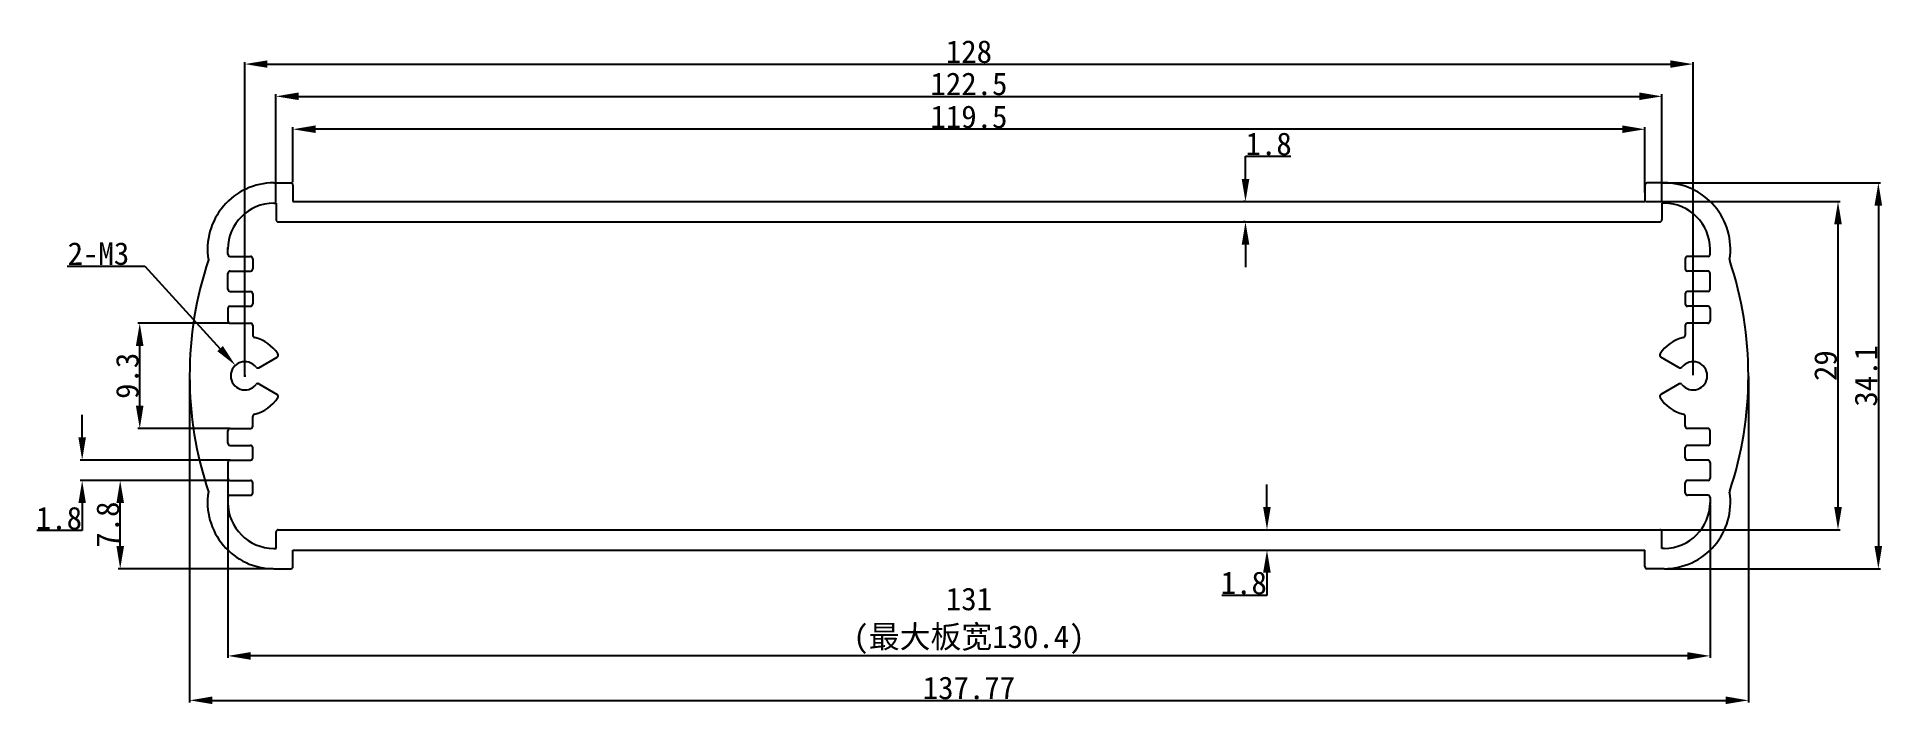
# Model space of a CAD drawing. Header units: inches. Extents: x 181 to 344, y 48 to 107.
import ezdxf

# ---------------------------------------------------------------- set-up
doc = ezdxf.new("R2010")
doc.units = ezdxf.units.IN
doc.header["$MEASUREMENT"] = 0
doc.header["$PDMODE"] = 3
for name, color, linetype, lineweight in [('1', 30, 'Continuous', 13), ('标注线', 7, 'Continuous', 13), ('粗实线', 7, 'Continuous', 25)]:
    doc.layers.add(name, color=color, linetype=linetype, lineweight=lineweight)
doc.styles.get("Standard").update_dxf_attribs({"font": 'simhei.ttf'})
doc.dimstyles.new('副本 Standard', dxfattribs={"dimtxt": 2, "dimasz": 2, "dimexe": 0.18, "dimexo": 0.0625, "dimgap": 0.09, "dimtad": 1, "dimtoh": 1, "dimdec": 4, "dimdsep": 46, "dimtxsty": 'Standard', "dimcen": 0.09, "dimadec": 0, "dimazin": 0, "dimtfac": 1, "dimtdec": 4, "dimtofl": 0, "dimtmove": 0, "dimatfit": 3, "dimfxl": 1, "dimtolj": 1, "dimtzin": 0, "dimarcsym": 0})

# ---------------------------------------------------------------- blocks, each defined once
blk = doc.blocks.new('*D1')
at = {"layer": 'Defpoints', "color": 0, "transparency": 16777216}
for p in [(198.28, 77.83), (199.96, 75.98)]:
    blk.add_point(p, dxfattribs=at)
at = {"layer": '标注线', "color": 0, "lineweight": -2, "transparency": 16777216}
for p, q in [((183.42, 86.6), (190.27, 86.6)), ((190.27, 86.6), (196.93, 79.3)), ((199.03, 76.9), (199.21, 76.9)), ((199.12, 76.81), (199.12, 76.99))]:
    blk.add_line(p, q, dxfattribs=at)
at = {"layer": '标注线', "color": 0, "transparency": 16777216}
blk.add_solid([(197.18, 79.53), (196.69, 79.08), (198.28, 77.83)], dxfattribs=at)
at = {"layer": '标注线', "color": 0, "transparency": 16777216, "insert": (186.18, 87.69), "char_height": 2, "attachment_point": 5}
blk.add_mtext('\\A1;2-M3', dxfattribs=at)
blk = doc.blocks.new('*D2')
at = {"layer": 'Defpoints', "color": 0, "transparency": 16777216}
for p in [(194.24, 76.9), (332.01, 76.9), (332.01, 48.22)]:
    blk.add_point(p, dxfattribs=at)
at = {"layer": '标注线', "color": 0, "lineweight": -2, "transparency": 16777216}
for p, q in [((194.24, 76.84), (194.24, 48.04)), ((332.01, 76.84), (332.01, 48.04)), ((196.24, 48.22), (330.01, 48.22))]:
    blk.add_line(p, q, dxfattribs=at)
at = {"layer": '标注线', "color": 0, "transparency": 16777216}
for points in [[(196.24, 48.56), (196.24, 47.89), (194.24, 48.22)], [(330.01, 48.56), (330.01, 47.89), (332.01, 48.22)]]:
    blk.add_solid(points, dxfattribs=at)
at = {"layer": '标注线', "color": 0, "transparency": 16777216, "insert": (263.12, 49.31), "char_height": 2, "attachment_point": 5}
blk.add_mtext('\\A1;137.77', dxfattribs=at)
blk = doc.blocks.new('*D3')
at = {"layer": '1', "color": 0, "lineweight": -2, "transparency": 16777216}
for p, q in [((197.62, 67.79), (197.62, 51.97)), ((328.62, 65.5), (328.62, 51.97)), ((326.62, 52.15), (199.62, 52.15))]:
    blk.add_line(p, q, dxfattribs=at)
at = {"layer": '1', "color": 0, "transparency": 16777216}
for points in [[(199.62, 52.48), (199.62, 51.81), (197.62, 52.15)], [(326.62, 52.48), (326.62, 51.81), (328.62, 52.15)]]:
    blk.add_solid(points, dxfattribs=at)
at = {"layer": 'Defpoints', "color": 0, "transparency": 16777216}
for p in [(197.62, 67.85), (328.62, 65.56), (197.62, 52.15)]:
    blk.add_point(p, dxfattribs=at)
at = {"layer": '1', "color": 0, "transparency": 16777216, "insert": (263.12, 55.25), "char_height": 2, "attachment_point": 5}
blk.add_mtext('\\A1;131\\P(最大板宽130.4)', dxfattribs=at)
blk = doc.blocks.new('*D4')
at = {"layer": 'Defpoints', "color": 0, "transparency": 16777216}
for p in [(188.1, 67.65), (197.62, 67.65), (201.68, 59.85)]:
    blk.add_point(p, dxfattribs=at)
at = {"layer": '标注线', "color": 0, "lineweight": -2, "transparency": 16777216}
for p, q in [((197.56, 67.65), (187.92, 67.65)), ((188.1, 61.85), (188.1, 65.65)), ((201.62, 59.85), (187.92, 59.85))]:
    blk.add_line(p, q, dxfattribs=at)
at = {"layer": '标注线', "color": 0, "transparency": 16777216}
for points in [[(187.77, 65.65), (188.44, 65.65), (188.1, 67.65)], [(187.77, 61.85), (188.44, 61.85), (188.1, 59.85)]]:
    blk.add_solid(points, dxfattribs=at)
at = {"layer": '标注线', "color": 0, "transparency": 16777216, "insert": (187.01, 63.75), "char_height": 2, "attachment_point": 5, "rotation": 90}
blk.add_mtext('\\A1;7.8', dxfattribs=at)
blk = doc.blocks.new('*D5')
at = {"layer": 'Defpoints', "color": 0, "transparency": 16777216}
for p in [(184.74, 69.45), (197.82, 69.45), (197.82, 67.65)]:
    blk.add_point(p, dxfattribs=at)
at = {"layer": '标注线', "color": 0, "lineweight": -2, "transparency": 16777216}
for p, q in [((184.74, 71.45), (184.74, 73.45)), ((197.76, 69.45), (184.56, 69.45)), ((197.76, 67.65), (184.56, 67.65)), ((184.74, 65.65), (184.74, 63.22)), ((184.74, 63.22), (180.74, 63.22))]:
    blk.add_line(p, q, dxfattribs=at)
at = {"layer": '标注线', "color": 0, "transparency": 16777216}
for points in [[(184.41, 71.45), (185.07, 71.45), (184.74, 69.45)], [(184.41, 65.65), (185.07, 65.65), (184.74, 67.65)]]:
    blk.add_solid(points, dxfattribs=at)
at = {"layer": '标注线', "color": 0, "transparency": 16777216, "insert": (182.69, 64.31), "char_height": 2, "attachment_point": 5}
blk.add_mtext('\\A1;1.8', dxfattribs=at)
blk = doc.blocks.new('*D6')
at = {"layer": 'Defpoints', "color": 0, "transparency": 16777216}
for p in [(327.12, 104.45), (199.12, 76.9), (327.12, 76.9)]:
    blk.add_point(p, dxfattribs=at)
at = {"layer": '标注线', "color": 0, "lineweight": -2, "transparency": 16777216}
for p, q in [((199.12, 76.96), (199.12, 104.63)), ((201.12, 104.45), (325.12, 104.45)), ((327.12, 76.96), (327.12, 104.63))]:
    blk.add_line(p, q, dxfattribs=at)
at = {"layer": '标注线', "color": 0, "transparency": 16777216}
for points in [[(201.12, 104.78), (201.12, 104.12), (199.12, 104.45)], [(325.12, 104.78), (325.12, 104.12), (327.12, 104.45)]]:
    blk.add_solid(points, dxfattribs=at)
at = {"layer": '标注线', "color": 0, "transparency": 16777216, "insert": (263.12, 105.54), "char_height": 2, "attachment_point": 5}
blk.add_mtext('\\A1;128', dxfattribs=at)
blk = doc.blocks.new('*D7')
at = {"layer": 'Defpoints', "color": 0, "transparency": 16777216}
for p in [(324.37, 93.95), (324.56, 59.85), (343.5, 59.85)]:
    blk.add_point(p, dxfattribs=at)
at = {"layer": '标注线', "color": 0, "lineweight": -2, "transparency": 16777216}
for p, q in [((324.43, 93.95), (343.68, 93.95)), ((343.5, 91.95), (343.5, 61.85)), ((324.62, 59.85), (343.68, 59.85))]:
    blk.add_line(p, q, dxfattribs=at)
at = {"layer": '标注线', "color": 0, "transparency": 16777216}
for points in [[(343.16, 91.95), (343.83, 91.95), (343.5, 93.95)], [(343.16, 61.85), (343.83, 61.85), (343.5, 59.85)]]:
    blk.add_solid(points, dxfattribs=at)
at = {"layer": '标注线', "color": 0, "transparency": 16777216, "insert": (342.41, 76.9), "char_height": 2, "attachment_point": 5, "rotation": 90}
blk.add_mtext('\\A1;34.1', dxfattribs=at)
blk = doc.blocks.new('*D8')
at = {"layer": 'Defpoints', "color": 0, "transparency": 16777216}
for p in [(322.87, 92.3), (322.87, 63.3), (339.93, 63.3)]:
    blk.add_point(p, dxfattribs=at)
at = {"layer": '标注线', "color": 0, "lineweight": -2, "transparency": 16777216}
for p, q in [((322.93, 92.3), (340.11, 92.3)), ((339.93, 90.3), (339.93, 65.3)), ((322.93, 63.3), (340.11, 63.3))]:
    blk.add_line(p, q, dxfattribs=at)
at = {"layer": '标注线', "color": 0, "transparency": 16777216}
for points in [[(339.6, 90.3), (340.27, 90.3), (339.93, 92.3)], [(339.6, 65.3), (340.27, 65.3), (339.93, 63.3)]]:
    blk.add_solid(points, dxfattribs=at)
at = {"layer": '标注线', "color": 0, "transparency": 16777216, "insert": (338.84, 77.8), "char_height": 2, "attachment_point": 5, "rotation": 90}
blk.add_mtext('\\A1;29', dxfattribs=at)
blk = doc.blocks.new('*D10')
at = {"layer": 'Defpoints', "color": 0, "transparency": 16777216}
for p in [(324.37, 101.6), (201.87, 92.15), (324.37, 92.15)]:
    blk.add_point(p, dxfattribs=at)
at = {"layer": '标注线', "color": 0, "lineweight": -2, "transparency": 16777216}
for p, q in [((201.87, 92.21), (201.87, 101.78)), ((203.87, 101.6), (322.37, 101.6)), ((324.37, 92.21), (324.37, 101.78))]:
    blk.add_line(p, q, dxfattribs=at)
at = {"layer": '标注线', "color": 0, "transparency": 16777216}
for points in [[(203.87, 101.94), (203.87, 101.27), (201.87, 101.6)], [(322.37, 101.94), (322.37, 101.27), (324.37, 101.6)]]:
    blk.add_solid(points, dxfattribs=at)
at = {"layer": '标注线', "color": 0, "transparency": 16777216, "insert": (263.12, 102.69), "char_height": 2, "attachment_point": 5}
blk.add_mtext('\\A1;122.5', dxfattribs=at)
blk = doc.blocks.new('*D11')
at = {"layer": 'Defpoints', "color": 0, "transparency": 16777216}
for p in [(203.37, 98.69), (203.37, 93.95), (322.87, 93.03)]:
    blk.add_point(p, dxfattribs=at)
at = {"layer": '标注线', "color": 0, "lineweight": -2, "transparency": 16777216}
for p, q in [((203.37, 94.01), (203.37, 98.87)), ((320.87, 98.69), (205.37, 98.69)), ((322.87, 93.09), (322.87, 98.87))]:
    blk.add_line(p, q, dxfattribs=at)
at = {"layer": '标注线', "color": 0, "transparency": 16777216}
for points in [[(205.37, 99.03), (205.37, 98.36), (203.37, 98.69)], [(320.87, 99.03), (320.87, 98.36), (322.87, 98.69)]]:
    blk.add_solid(points, dxfattribs=at)
at = {"layer": '标注线', "color": 0, "transparency": 16777216, "insert": (263.12, 99.78), "char_height": 2, "attachment_point": 5}
blk.add_mtext('\\A1;119.5', dxfattribs=at)
blk = doc.blocks.new('*D12')
at = {"layer": 'Defpoints', "color": 0, "transparency": 16777216}
for p in [(280.19, 63.3), (280.19, 61.5), (289.46, 61.5)]:
    blk.add_point(p, dxfattribs=at)
at = {"layer": '标注线', "color": 0, "lineweight": -2, "transparency": 16777216}
for p, q in [((289.46, 65.3), (289.46, 67.3)), ((280.25, 63.3), (289.64, 63.3)), ((280.25, 61.5), (289.64, 61.5)), ((289.46, 59.5), (289.46, 57.5)), ((289.46, 57.5), (285.46, 57.5))]:
    blk.add_line(p, q, dxfattribs=at)
at = {"layer": '标注线', "color": 0, "transparency": 16777216}
for points in [[(289.12, 65.3), (289.79, 65.3), (289.46, 63.3)], [(289.12, 59.5), (289.79, 59.5), (289.46, 61.5)]]:
    blk.add_solid(points, dxfattribs=at)
at = {"layer": '标注线', "color": 0, "transparency": 16777216, "insert": (287.41, 58.59), "char_height": 2, "attachment_point": 5}
blk.add_mtext('\\A1;1.8', dxfattribs=at)
blk = doc.blocks.new('*D13')
at = {"layer": 'Defpoints', "color": 0, "transparency": 16777216}
for p in [(287.56, 92.3), (287.61, 92.3), (287.61, 90.5)]:
    blk.add_point(p, dxfattribs=at)
at = {"layer": '标注线', "color": 0, "lineweight": -2, "transparency": 16777216}
for p, q in [((287.56, 94.3), (287.56, 96.3)), ((287.56, 96.3), (291.56, 96.3)), ((287.54, 92.3), (287.38, 92.3)), ((287.54, 90.5), (287.38, 90.5)), ((287.56, 88.5), (287.56, 86.5))]:
    blk.add_line(p, q, dxfattribs=at)
at = {"layer": '标注线', "color": 0, "transparency": 16777216}
for points in [[(287.23, 94.3), (287.9, 94.3), (287.56, 92.3)], [(287.23, 88.5), (287.9, 88.5), (287.56, 90.5)]]:
    blk.add_solid(points, dxfattribs=at)
at = {"layer": '标注线', "color": 0, "transparency": 16777216, "insert": (289.61, 97.39), "char_height": 2, "attachment_point": 5}
blk.add_mtext('\\A1;1.8', dxfattribs=at)
blk = doc.blocks.new('*D14')
at = {"layer": 'Defpoints', "color": 0, "transparency": 16777216}
for p in [(189.83, 81.55), (197.82, 81.55), (197.82, 72.25)]:
    blk.add_point(p, dxfattribs=at)
at = {"layer": '标注线', "color": 0, "lineweight": -2, "transparency": 16777216}
for p, q in [((197.76, 81.55), (189.65, 81.55)), ((189.83, 74.25), (189.83, 79.55)), ((197.76, 72.25), (189.65, 72.25))]:
    blk.add_line(p, q, dxfattribs=at)
at = {"layer": '标注线', "color": 0, "transparency": 16777216}
for points in [[(189.49, 79.55), (190.16, 79.55), (189.83, 81.55)], [(189.49, 74.25), (190.16, 74.25), (189.83, 72.25)]]:
    blk.add_solid(points, dxfattribs=at)
at = {"layer": '标注线', "color": 0, "transparency": 16777216, "insert": (188.74, 76.9), "char_height": 2, "attachment_point": 5, "rotation": 90}
blk.add_mtext('\\A1;9.3', dxfattribs=at)

msp = doc.modelspace()

# ---------------------------------------------------------------- linework, layer by layer
at = {"layer": '粗实线'}
for p, q in [((201.682491, 93.951633), (203.172491, 93.951633)), ((203.372491, 93.751633), (203.372491, 92.301633)), ((322.872491, 93.751633), (322.872491, 92.301633)), ((324.562491, 93.951633), (323.072491, 93.951633)), ((201.682491, 92.151633), (201.872491, 92.151633)), ((201.872491, 92.151633), (201.872491, 90.701633)), ((203.372491, 92.301633), (322.872491, 92.301633)), ((324.372491, 92.151633), (324.372491, 90.701633)), ((324.562491, 92.151633), (324.372491, 92.151633)), ((202.072491, 90.501633), (324.172491, 90.501633)), ((197.622491, 87.651633), (197.622491, 88.241633)), ((328.622491, 87.651633), (328.622491, 88.241633)), ((197.822491, 87.451633), (199.622491, 87.451633)), ((199.822491, 87.251633), (199.822491, 86.351633)), ((326.422491, 87.251633), (326.422491, 86.351633)), ((328.422491, 87.451633), (326.622491, 87.451633)), ((197.622491, 84.551633), (197.622491, 85.951633)), ((197.822491, 86.151633), (199.622491, 86.151633)), ((328.422491, 86.151633), (326.622491, 86.151633)), ((328.622491, 84.551633), (328.622491, 85.951633)), ((197.822491, 84.351633), (199.622491, 84.351633)), ((199.822491, 84.151633), (199.822491, 83.251633)), ((326.422491, 84.151633), (326.422491, 83.251633)), ((328.422491, 84.351633), (326.622491, 84.351633)), ((197.622491, 82.851633), (197.622491, 81.751633)), ((197.822491, 83.051633), (199.622491, 83.051633)), ((197.822491, 81.551633), (199.622491, 81.551633)), ((328.422491, 83.051633), (326.622491, 83.051633)), ((328.422491, 81.551633), (326.622491, 81.551633)), ((328.622491, 82.851633), (328.622491, 81.751633)), ((199.822491, 81.351633), (199.822491, 80.490504)), ((326.422491, 81.351633), (326.422491, 80.490504)), ((200.366225, 77.619703), (201.975121, 78.5486)), ((325.878756, 77.619703), (324.26986, 78.5486)), ((200.366225, 76.183562), (201.975121, 75.254666)), ((325.878756, 76.183562), (324.26986, 75.254666)), ((197.622491, 70.951633), (197.622491, 72.051633)), ((197.822491, 72.251633), (199.622491, 72.251633)), ((199.822491, 72.451633), (199.822491, 73.312761)), ((326.422491, 72.451633), (326.422491, 73.312761)), ((328.422491, 72.251633), (326.622491, 72.251633)), ((328.622491, 70.951633), (328.622491, 72.051633)), ((197.822491, 70.751633), (199.622491, 70.751633)), ((199.822491, 69.651633), (199.822491, 70.551633)), ((326.422491, 69.651633), (326.422491, 70.551633)), ((328.422491, 70.751633), (326.622491, 70.751633)), ((197.622491, 69.251633), (197.622491, 67.851633)), ((197.822491, 69.451633), (199.622491, 69.451633)), ((328.422491, 69.451633), (326.622491, 69.451633)), ((328.622491, 69.251633), (328.622491, 67.851633)), ((197.822491, 67.651633), (199.622491, 67.651633)), ((199.822491, 66.551633), (199.822491, 67.451633)), ((326.422491, 66.551633), (326.422491, 67.451633)), ((328.422491, 67.651633), (326.622491, 67.651633)), ((197.622491, 66.151633), (197.622491, 65.561633)), ((197.822491, 66.351633), (199.622491, 66.351633)), ((328.422491, 66.351633), (326.622491, 66.351633)), ((328.622491, 66.151633), (328.622491, 65.561633)), ((201.872491, 61.651633), (201.872491, 63.101633)), ((202.072491, 63.301633), (324.172491, 63.301633)), ((324.372491, 61.651633), (324.372491, 63.101633)), ((201.682491, 61.651633), (201.872491, 61.651633)), ((203.372491, 61.501633), (322.872491, 61.501633)), ((203.372491, 60.051633), (203.372491, 61.501633)), ((322.872491, 60.051633), (322.872491, 61.501633)), ((324.562491, 61.651633), (324.372491, 61.651633)), ((201.682491, 59.851633), (203.172491, 59.851633)), ((324.562491, 59.851633), (323.072491, 59.851633))]:
    msp.add_line(p, q, dxfattribs=at)
for centre, radius, start, end in [((201.682491, 88.091633), 5.86, 90, 189.23066913), ((203.172491, 93.751633), 0.2, 0, 90), ((323.072491, 93.751633), 0.2, 90, 180), ((324.562491, 88.091633), 5.86, 351.23738363, 90), ((201.682491, 88.091633), 4.06, 90, 180), ((324.562491, 88.091633), 4.06, 0, 90), ((202.072491, 90.701633), 0.2, 180, 270), ((324.172491, 90.701633), 0.2, 270, 0), ((226.696424, 76.901633), 32.458934, 161.59187246, 198.40812754), ((197.822491, 87.651633), 0.2, 180, 270), ((199.622491, 87.251633), 0.2, 0, 90), ((326.622491, 87.251633), 0.2, 90, 180), ((328.422491, 87.651633), 0.2, 270, 0), ((330.551758, 87.168446), 0.2, 171.23738363, 198.32246112), ((299.548557, 76.901633), 32.458934, 341.67753888, 18.32246112), ((197.822491, 85.951633), 0.2, 90, 180), ((199.622491, 86.351633), 0.2, 270, 0), ((326.622491, 86.351633), 0.2, 180, 270), ((328.422491, 85.951633), 0.2, 0, 90), ((197.822491, 84.551633), 0.2, 180, 270), ((199.622491, 84.151633), 0.2, 0, 90), ((199.622491, 83.251633), 0.2, 270, 0), ((326.622491, 84.151633), 0.2, 90, 180), ((326.622491, 83.251633), 0.2, 180, 270), ((328.422491, 84.551633), 0.2, 270, 0), ((197.822491, 82.851633), 0.2, 90, 180), ((197.822491, 81.751633), 0.2, 180, 270), ((199.622491, 81.351633), 0.2, 0, 90), ((326.622491, 81.351633), 0.2, 90, 180), ((328.422491, 82.851633), 0.2, 0, 90), ((328.422491, 81.751633), 0.2, 270, 0), ((200.022491, 80.490504), 0.2, 180, 255.9219614), ((199.122491, 76.901633), 3.5, 33.47460079, 75.9219614), ((327.122491, 76.901633), 3.5, 104.0780386, 146.52539921), ((326.222491, 80.490504), 0.2, 284.0780386, 0), ((201.875121, 78.721805), 0.2, 300, 33.47460079), ((324.36986, 78.721805), 0.2, 146.52539921, 240), ((199.122491, 76.901633), 1.25, 37.92814177, 322.07185823), ((200.266225, 77.792908), 0.2, 217.92814177, 300), ((325.978756, 77.792908), 0.2, 240, 322.07185823), ((327.122491, 76.901633), 1.25, 217.92814177, 142.07185823), ((200.266225, 76.010357), 0.2, 60, 142.07185823), ((201.875121, 75.081461), 0.2, 326.52539921, 60), ((324.36986, 75.081461), 0.2, 120, 213.47460079), ((325.978756, 76.010357), 0.2, 37.92814177, 120), ((200.022491, 73.312761), 0.2, 104.0780386, 180), ((199.122491, 76.901633), 3.5, 284.0780386, 326.52539921), ((327.122491, 76.901633), 3.5, 213.47460079, 255.9219614), ((326.222491, 73.312761), 0.2, 0, 75.9219614), ((197.822491, 72.051633), 0.2, 90, 180), ((199.622491, 72.451633), 0.2, 270, 0), ((326.622491, 72.451633), 0.2, 180, 270), ((328.422491, 72.051633), 0.2, 0, 90), ((197.822491, 70.951633), 0.2, 180, 270), ((199.622491, 70.551633), 0.2, 0, 90), ((326.622491, 70.551633), 0.2, 90, 180), ((328.422491, 70.951633), 0.2, 270, 0), ((197.822491, 69.251633), 0.2, 90, 180), ((199.622491, 69.651633), 0.2, 270, 0), ((326.622491, 69.651633), 0.2, 180, 270), ((328.422491, 69.251633), 0.2, 0, 90), ((197.822491, 67.851633), 0.2, 180, 270), ((199.622491, 67.451633), 0.2, 0, 90), ((326.622491, 67.451633), 0.2, 90, 180), ((328.422491, 67.851633), 0.2, 270, 0), ((201.682491, 65.711633), 5.86, 170.76933087, 270), ((197.822491, 66.151633), 0.2, 90, 180), ((201.682491, 65.711633), 4.06, 180, 270), ((199.622491, 66.551633), 0.2, 270, 0), ((324.562491, 65.711633), 5.86, 270, 8.76261637), ((324.562491, 65.711633), 4.06, 270, 0), ((326.622491, 66.551633), 0.2, 180, 270), ((328.422491, 66.151633), 0.2, 0, 90), ((330.551758, 66.634819), 0.2, 161.67753888, 188.76261637), ((202.072491, 63.101633), 0.2, 90, 180), ((324.172491, 63.101633), 0.2, 0, 90), ((203.172491, 60.051633), 0.2, 270, 0), ((323.072491, 60.051633), 0.2, 180, 270)]:
    msp.add_arc(centre, radius, start, end, dxfattribs=at)

# ---------------------------------------------------------------- dimensions: what is measured, and where the dimension line sits
at = {"layer": '1'}
dim = msp.add_linear_dim(base=(197.622491, 52.14716), p1=(328.622491, 65.561633), p2=(197.622491, 67.851633), text='<>\\P(最大板宽130.4)', dimstyle='副本 Standard', dxfattribs=at)
dim.commit()
dim.dimension.update_dxf_attribs({"geometry": '*D3', "text_midpoint": (263.122491, 55.252141)})
at = {"layer": '标注线'}
for base, p1, p2, picture, middle in [((327.122491, 104.449449), (199.122491, 76.901633), (327.122491, 76.901633), '*D6', (263.122491, 105.539449)), ((324.372491, 101.603281), (201.872491, 92.151633), (324.372491, 92.151633), '*D10', (263.122491, 102.693281)), ((203.372491, 98.694543), (322.872491, 93.026633), (203.372491, 93.951633), '*D11', (263.122491, 99.784543)), ((332.007491, 48.223454), (194.237491, 76.901633), (332.007491, 76.901633), '*D2', (263.122491, 49.313454))]:
    dim = msp.add_linear_dim(base=base, p1=p1, p2=p2, dimstyle='副本 Standard', dxfattribs=at)
    dim.commit()
    dim.dimension.update_dxf_attribs({"geometry": picture, "text_midpoint": middle})
for base, p1, p2, picture, middle in [((287.562364, 92.301633), (287.607364, 90.501633), (287.607364, 92.301633), '*D13', (289.60742, 96.301633)), ((184.739353, 69.451633), (197.822491, 67.651633), (197.822491, 69.451633), '*D5', (182.694296, 63.217367)), ((289.456513, 61.501633), (280.191213, 63.301633), (280.191213, 61.501633), '*D12', (287.411457, 57.501633))]:
    dim = msp.add_linear_dim(base=base, p1=p1, p2=p2, angle=90, dimstyle='副本 Standard', dxfattribs=at)
    dim.commit()
    dim.dimension.update_dxf_attribs({"geometry": picture, "text_midpoint": middle, "dimtype": 160})
for base, p1, p2, picture, middle in [((343.495419, 59.851633), (324.372491, 93.951633), (324.562491, 59.851633), '*D7', (342.405419, 76.901633)), ((339.93487, 63.301633), (322.872491, 92.301633), (322.872491, 63.301633), '*D8', (338.84487, 77.801633)), ((189.827914, 81.551633), (197.822491, 72.251633), (197.822491, 81.551633), '*D14', (188.737914, 76.901633))]:
    dim = msp.add_linear_dim(base=base, p1=p1, p2=p2, angle=90, dimstyle='副本 Standard', dxfattribs=at)
    dim.commit()
    dim.dimension.update_dxf_attribs({"geometry": picture, "text_midpoint": middle})
dim = msp.add_diameter_dim_2p(p1=(199.964996, 75.978223), p2=(198.279985, 77.825042), text='2-M3', dimstyle='副本 Standard', dxfattribs=at)
dim.commit()
dim.dimension.update_dxf_attribs({"geometry": '*D1', "text_midpoint": (186.182989, 86.600931), "dimtype": 163})
dim = msp.add_linear_dim(base=(188.102504, 67.651633), p1=(201.682491, 59.851633), p2=(197.622491, 67.651633), angle=90, dimstyle='副本 Standard', override={"dimdec": 5}, dxfattribs=at)
dim.commit()
dim.dimension.update_dxf_attribs({"geometry": '*D4', "text_midpoint": (187.012504, 63.751633)})

doc.saveas('drawing.dxf')
